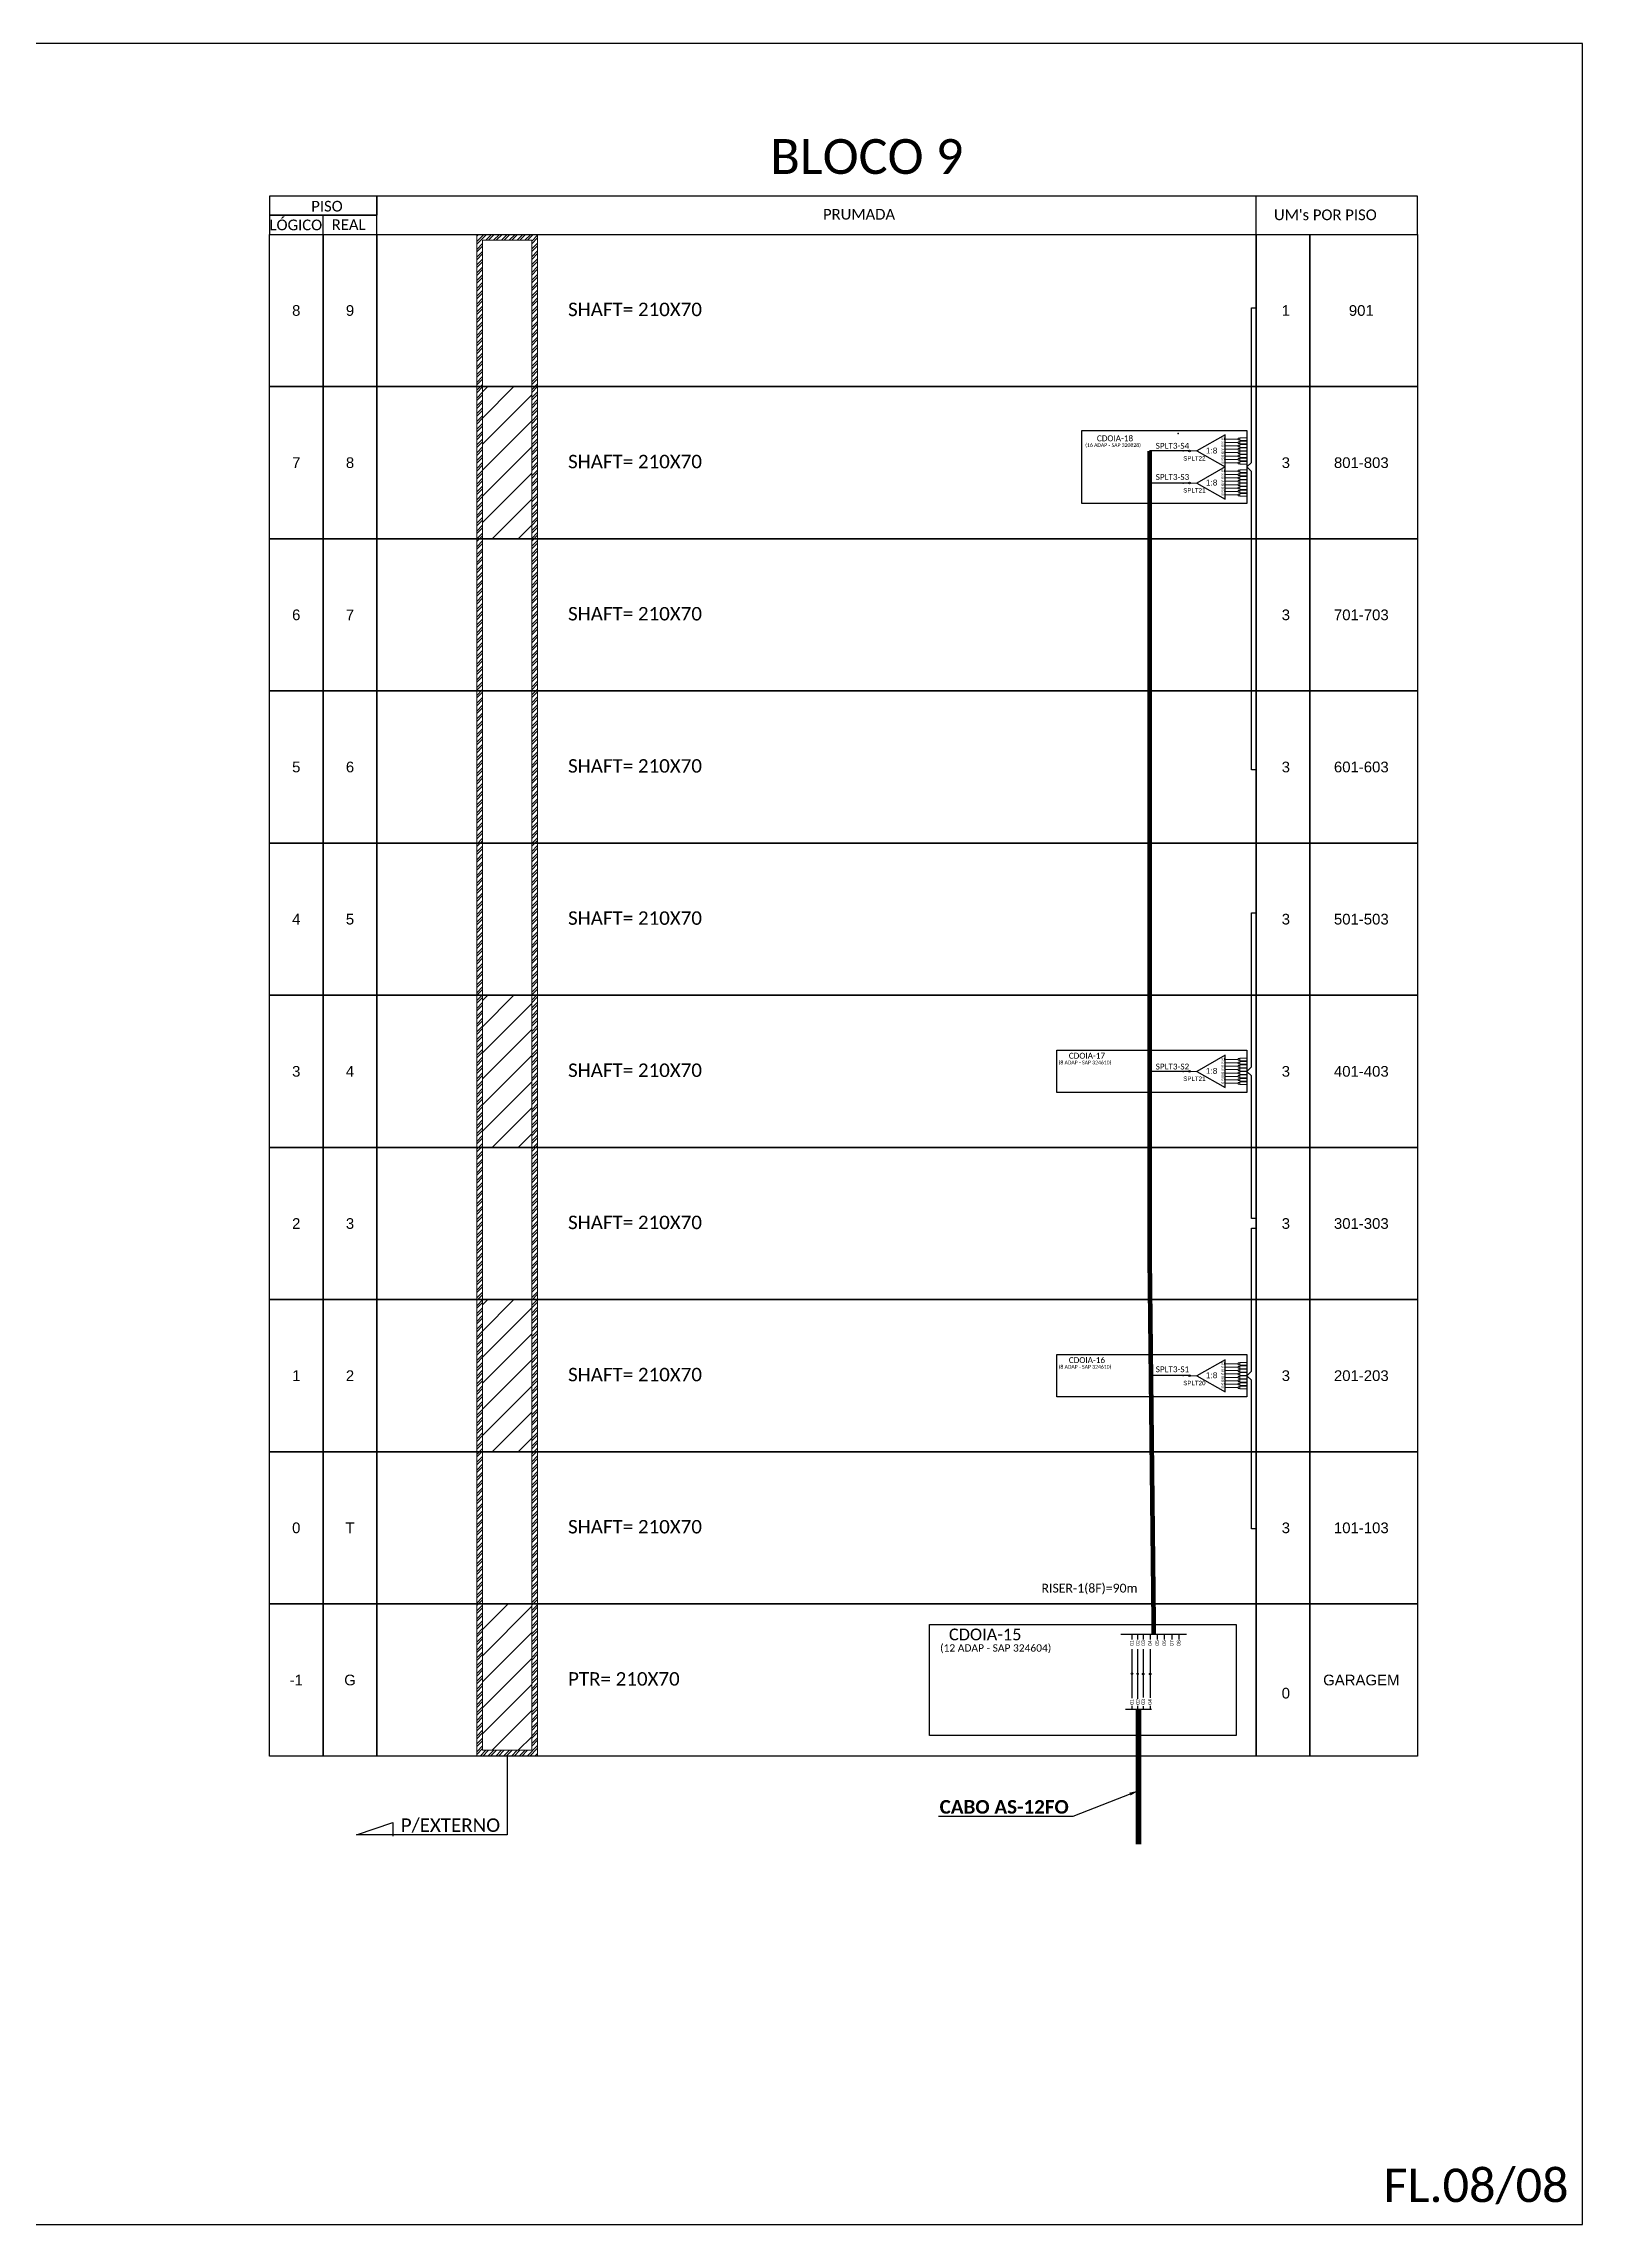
# Model space of a CAD drawing. Header units: inches. Extents: x 10034 to 13570, y 6729 to 9325.
# Drawn here: x 13151 to 13570, y 6729 to 7323 of the extents above; entities that cross this region are included whole.
import ezdxf
from ezdxf.enums import TextEntityAlignment as Align

# ---------------------------------------------------------------- set-up
doc = ezdxf.new("R2010")
doc.units = ezdxf.units.IN
doc.header["$MEASUREMENT"] = 0
doc.layers.add('Uifilar numeracao sangria', color=7, linetype='Continuous')
doc.styles.add('ARIAL', font='arial.ttf')
doc.styles.add('WMF-Calibri0', font='CALIBRI.TTF')
doc.styles.add('WMF-Calibri1', font='CALIBRIB.TTF')
doc.linetypes.add('RESERVA', pattern='A,0.5,-0.15,["RESERVA",Standard,S=0.18,R=0,X=0,Y=-0.1],-1.3', length=1.95)
doc.dimstyles.new('ISO-25', dxfattribs={"dimtxt": 2.5, "dimasz": 2.5, "dimexe": 1.25, "dimexo": 0.625, "dimtad": 1, "dimtxsty": 'Standard', "dimcen": 2.5, "dimadec": 0, "dimazin": 0, "dimtfac": 1, "dimtmove": 0, "dimatfit": 3, "dimfxl": 0, "dimarcsym": 0})

# ---------------------------------------------------------------- blocks, each defined once
blk = doc.blocks.new('A$C415C251F')
at = {"color": 3}
blk.add_point((0, 0), dxfattribs=at)
blk = doc.blocks.new('LEG_CDOIA8_C-SPLT_DIR')
at = {"color": 3}
blk.add_blockref('A$C415C251F', (0, 0), dxfattribs=at)
at = {"color": 1, "style": 'WMF-Calibri0', "flags": 4}
blk.add_attdef('CDO', (-26.84, -2.61), '', height=2, dxfattribs=at)
blk.add_attdef('MODELO', text='', height=1.5, dxfattribs=at).set_placement((-22.23, -4.54), align=Align.CENTER)
at = {"style": 'ARIAL', "flags": 4}
blk.add_attdef('SPLITAGEM', text='', height=1.5, dxfattribs=at).set_placement((-18.36, -12.59), align=Align.CENTER)
blk = doc.blocks.new('SPLT_1-8_SC-APC')
at = {"color": 1}
blk.add_lwpolyline([(-7.37, -2.1), (-17.04, -7.55), (-7.37, -13), (-7.37, -2.1)], dxfattribs=at)
at = {"color": 3, "lineweight": 0}
for points in [[(-2.99, -3.51), (-7.37, -3.51)], [(-7.37, -4.66), (-2.99, -4.66)], [(-7.37, -5.82), (-2.99, -5.82)], [(-7.37, -6.97), (-2.99, -6.97)], [(-2.41, -3.02), (-2.41, -4)], [(-2.41, -3.02), (0, -3.02)], [(-2.41, -4), (0, -4)], [(-2.41, -4.17), (-2.41, -5.16)], [(-2.41, -4.17), (0, -4.17)], [(-2.41, -5.16), (0, -5.16)], [(-2.41, -5.32), (-2.41, -6.31)], [(-2.41, -5.32), (0, -5.32)], [(-2.41, -6.31), (0, -6.31)], [(-2.41, -6.48), (-2.41, -7.46)], [(-2.41, -6.48), (0, -6.48)], [(-7.37, -8.12), (-2.99, -8.12)], [(-7.37, -9.28), (-2.99, -9.28)], [(-7.37, -10.43), (-2.99, -10.43)], [(-7.37, -11.58), (-2.99, -11.58)], [(-2.41, -7.46), (0, -7.46)], [(-2.41, -7.63), (-2.41, -8.62)], [(-2.41, -7.63), (0, -7.63)], [(-2.41, -8.62), (0, -8.62)], [(-2.41, -8.78), (-2.41, -9.77)], [(-2.41, -8.78), (0, -8.78)], [(-2.41, -9.77), (0, -9.77)], [(-2.41, -9.94), (-2.41, -10.92)], [(-2.41, -9.94), (0, -9.94)], [(-2.41, -10.92), (0, -10.92)], [(-2.41, -11.09), (-2.41, -12.08)], [(-2.41, -11.09), (0, -11.09)], [(-2.41, -12.08), (0, -12.08)]]:
    blk.add_lwpolyline(points, dxfattribs=at)
for points in [[(-2.99, -3.22), (-2.41, -3.22), (-2.41, -3.8), (-2.99, -3.8)], [(-2.99, -4.38), (-2.41, -4.38), (-2.41, -4.95), (-2.99, -4.95)], [(-2.99, -5.53), (-2.41, -5.53), (-2.41, -6.1), (-2.99, -6.1)], [(-2.99, -6.68), (-2.41, -6.68), (-2.41, -7.26), (-2.99, -7.26)], [(-2.99, -7.84), (-2.41, -7.84), (-2.41, -8.41), (-2.99, -8.41)], [(-2.99, -8.99), (-2.41, -8.99), (-2.41, -9.56), (-2.99, -9.56)], [(-2.99, -10.14), (-2.41, -10.14), (-2.41, -10.72), (-2.99, -10.72)], [(-2.99, -11.3), (-2.41, -11.3), (-2.41, -11.87), (-2.99, -11.87)]]:
    blk.add_lwpolyline(points, close=True, dxfattribs=at)
at = {"color": 1, "lineweight": 0}
blk.add_lwpolyline([(-17.04, -7.55), (-19.26, -7.55)], dxfattribs=at)
at = {"color": 1, "style": 'ARIAL'}
for s, height, p in [('1:8', 2, (-13.91, -8.4)), ('S1', 0.75, (-8.74, -3.78)), ('S2', 0.75, (-8.74, -4.97)), ('S3', 0.75, (-8.74, -6.18)), ('S4', 0.75, (-8.74, -7.36)), ('S5', 0.75, (-8.74, -8.57)), ('S6', 0.75, (-8.74, -9.69)), ('S7', 0.75, (-8.74, -10.78)), ('S8', 0.75, (-8.74, -11.9))]:
    blk.add_text(s, height=height, dxfattribs=at).set_placement(p)
blk = doc.blocks.new('SPLITTER_')
blk.add_point((0, 0))
at = {"style": 'ARIAL', "flags": 4}
blk.add_attdef('SPLT', (0, -3.26), '', height=1.5, dxfattribs=at)

msp = doc.modelspace()

# ---------------------------------------------------------------- hatches: boundary and pattern name
h = msp.add_hatch()
h.set_pattern_fill('ANSI32', color=3, scale=0.158226)
h.set_pattern_definition([(45, (1181.7211, 10563.94), (-1.06568318, 1.06568318), []), (45, (1182.4316, 10563.94), (-1.06568318, 1.06568318), [])])
h.paths.add_polyline_path([(13269.15, 7271.23), (13285.76, 7271.23), (13285.76, 6856.76), (13269.15, 6856.76)])
h.paths.add_polyline_path([(13270.73, 7269.65), (13284.18, 7269.65), (13284.18, 6858.34), (13270.73, 6858.34)], flags=16)
h = msp.add_hatch()
h.set_pattern_fill('ANSI31', color=1, scale=1.582261)
h.set_pattern_definition([(45, (-3377.8096, -5200.123), (-3.5522773, 3.5522773), [])])
h.paths.add_polyline_path([(13284.18, 7229.78), (13270.73, 7229.78), (13270.73, 7188.34), (13284.18, 7188.34)])
h = msp.add_hatch(color=3)
h.dxf.hatch_style = 1
edge = h.paths.add_edge_path()
edge.add_arc((13463.38, 7212.24), 0.205, 0, 360)
h = msp.add_hatch(color=3)
h.dxf.hatch_style = 1
edge = h.paths.add_edge_path()
edge.add_arc((13463.38, 7212.24), 0.205, 0, 360)
h = msp.add_hatch(color=3)
h.dxf.hatch_style = 1
edge = h.paths.add_edge_path()
edge.add_arc((13463.38, 7203.52), 0.205, 0, 360)
h = msp.add_hatch(color=3)
h.dxf.hatch_style = 1
edge = h.paths.add_edge_path()
edge.add_arc((13463.38, 7203.52), 0.205, 0, 360)
h = msp.add_hatch()
h.set_pattern_fill('ANSI31', color=1, scale=1.582261)
h.set_pattern_definition([(45, (-3377.8096, -5365.912), (-3.5522773, 3.5522773), [])])
h.paths.add_polyline_path([(13284.18, 7063.99), (13270.73, 7063.99), (13270.73, 7022.55), (13284.18, 7022.55)])
h = msp.add_hatch(color=3)
h.dxf.hatch_style = 1
edge = h.paths.add_edge_path()
edge.add_arc((13463.38, 7043.27), 0.205, 0, 360)
h = msp.add_hatch()
h.set_pattern_fill('ANSI31', color=1, scale=1.582261)
h.set_pattern_definition([(45, (-3377.8096, -5448.807), (-3.5522773, 3.5522773), [])])
h.paths.add_polyline_path([(13284.18, 6981.1), (13270.73, 6981.1), (13270.73, 6939.65), (13284.18, 6939.65)])
h = msp.add_hatch(color=3)
h.dxf.hatch_style = 1
edge = h.paths.add_edge_path()
edge.add_arc((13463.38, 6960.38), 0.205, 0, 360)
h = msp.add_hatch()
h.set_pattern_fill('ANSI31', color=1, scale=1.582261)
h.set_pattern_definition([(45, (-3377.8096, -5530.119), (-3.5522773, 3.5522773), [])])
h.paths.add_polyline_path([(13284.18, 6898.21), (13270.73, 6898.21), (13270.73, 6858.34), (13284.18, 6858.34)])
h = msp.add_hatch(color=3)
h.dxf.hatch_style = 1
edge = h.paths.add_edge_path()
edge.add_arc((13447.69, 6879.2), 0.205, 0, 360)
h = msp.add_hatch(color=3)
h.dxf.hatch_style = 1
edge = h.paths.add_edge_path()
edge.add_arc((13449.22, 6879.14), 0.205, 0, 360)
h = msp.add_hatch(color=3)
h.dxf.hatch_style = 1
edge = h.paths.add_edge_path()
edge.add_arc((13450.75, 6879.12), 0.205, 0, 360)
h = msp.add_hatch(color=3)
h.dxf.hatch_style = 1
edge = h.paths.add_edge_path()
edge.add_arc((13452.66, 6879.13), 0.205, 0, 360)

# ---------------------------------------------------------------- linework, layer by layer
for points in [[(12731.87, 6729.2), (13570.43, 6729.2), (13570.43, 7323.2), (12731.87, 7323.2), (12731.87, 6729.2)], [(13241.96, 7271.23), (13525.51, 7271.23), (13525.51, 7281.64), (13241.96, 7281.64), (13241.96, 7281.64), (13241.96, 7276.44)], [(13481.54, 7271.23), (13481.54, 7281.64)], [(13227.31, 7271.23), (13227.31, 7276.44)]]:
    msp.add_lwpolyline(points)
for points in [[(13212.67, 7276.44), (13241.96, 7276.44), (13241.96, 7281.64), (13212.67, 7281.64)], [(13212.67, 7271.23), (13241.96, 7271.23), (13241.96, 7276.44), (13212.67, 7276.44)]]:
    msp.add_lwpolyline(points, close=True)
at = {"color": 0}
for points in [[(13212.67, 7271.23), (13227.31, 7271.23), (13227.31, 7229.78), (13212.67, 7229.78)], [(13227.31, 7271.23), (13241.96, 7271.23), (13241.96, 7229.78), (13227.31, 7229.78)], [(13241.96, 7271.23), (13481.56, 7271.23), (13481.56, 7229.78), (13241.96, 7229.78)], [(13481.56, 7271.23), (13496.21, 7271.23), (13496.21, 7229.78), (13481.56, 7229.78)], [(13496.21, 7271.23), (13525.51, 7271.23), (13525.51, 7229.78), (13496.21, 7229.78)], [(13212.67, 7229.78), (13227.31, 7229.78), (13227.31, 7188.34), (13212.67, 7188.34)], [(13227.31, 7229.78), (13241.96, 7229.78), (13241.96, 7188.34), (13227.31, 7188.34)], [(13241.96, 7229.78), (13481.56, 7229.78), (13481.56, 7188.34), (13241.96, 7188.34)], [(13481.56, 7229.78), (13496.21, 7229.78), (13496.21, 7188.34), (13481.56, 7188.34)], [(13496.21, 7229.78), (13525.51, 7229.78), (13525.51, 7188.34), (13496.21, 7188.34)], [(13212.67, 7188.34), (13227.31, 7188.34), (13227.31, 7146.89), (13212.67, 7146.89)], [(13227.31, 7188.34), (13241.96, 7188.34), (13241.96, 7146.89), (13227.31, 7146.89)], [(13241.96, 7188.34), (13481.56, 7188.34), (13481.56, 7146.89), (13241.96, 7146.89)], [(13481.56, 7188.34), (13496.21, 7188.34), (13496.21, 7146.89), (13481.56, 7146.89)], [(13496.21, 7188.34), (13525.51, 7188.34), (13525.51, 7146.89), (13496.21, 7146.89)], [(13212.67, 7146.89), (13227.31, 7146.89), (13227.31, 7105.44), (13212.67, 7105.44)], [(13227.31, 7146.89), (13241.96, 7146.89), (13241.96, 7105.44), (13227.31, 7105.44)], [(13241.96, 7146.89), (13481.56, 7146.89), (13481.56, 7105.44), (13241.96, 7105.44)], [(13481.56, 7146.89), (13496.21, 7146.89), (13496.21, 7105.44), (13481.56, 7105.44)], [(13496.21, 7146.89), (13525.51, 7146.89), (13525.51, 7105.44), (13496.21, 7105.44)], [(13212.67, 7105.44), (13227.31, 7105.44), (13227.31, 7063.99), (13212.67, 7063.99)], [(13227.31, 7105.44), (13241.96, 7105.44), (13241.96, 7063.99), (13227.31, 7063.99)], [(13241.96, 7105.44), (13481.56, 7105.44), (13481.56, 7063.99), (13241.96, 7063.99)], [(13481.56, 7105.44), (13496.21, 7105.44), (13496.21, 7063.99), (13481.56, 7063.99)], [(13496.21, 7105.44), (13525.51, 7105.44), (13525.51, 7063.99), (13496.21, 7063.99)], [(13212.67, 7063.99), (13227.31, 7063.99), (13227.31, 7022.55), (13212.67, 7022.55)], [(13227.31, 7063.99), (13241.96, 7063.99), (13241.96, 7022.55), (13227.31, 7022.55)], [(13241.96, 7063.99), (13481.56, 7063.99), (13481.56, 7022.55), (13241.96, 7022.55)], [(13481.56, 7063.99), (13496.21, 7063.99), (13496.21, 7022.55), (13481.56, 7022.55)], [(13496.21, 7063.99), (13525.51, 7063.99), (13525.51, 7022.55), (13496.21, 7022.55)], [(13212.67, 7022.55), (13227.31, 7022.55), (13227.31, 6981.1), (13212.67, 6981.1)], [(13227.31, 7022.55), (13241.96, 7022.55), (13241.96, 6981.1), (13227.31, 6981.1)], [(13241.96, 7022.55), (13481.56, 7022.55), (13481.56, 6981.1), (13241.96, 6981.1)], [(13481.56, 7022.55), (13496.21, 7022.55), (13496.21, 6981.1), (13481.56, 6981.1)], [(13496.21, 7022.55), (13525.51, 7022.55), (13525.51, 6981.1), (13496.21, 6981.1)], [(13212.67, 6981.1), (13227.31, 6981.1), (13227.31, 6939.65), (13212.67, 6939.65)], [(13227.31, 6981.1), (13241.96, 6981.1), (13241.96, 6939.65), (13227.31, 6939.65)], [(13241.96, 6981.1), (13481.56, 6981.1), (13481.56, 6939.65), (13241.96, 6939.65)], [(13481.56, 6981.1), (13496.21, 6981.1), (13496.21, 6939.65), (13481.56, 6939.65)], [(13496.21, 6981.1), (13525.51, 6981.1), (13525.51, 6939.65), (13496.21, 6939.65)], [(13212.67, 6939.65), (13227.31, 6939.65), (13227.31, 6898.21), (13212.67, 6898.21)], [(13227.31, 6939.65), (13241.96, 6939.65), (13241.96, 6898.21), (13227.31, 6898.21)], [(13241.96, 6939.65), (13481.56, 6939.65), (13481.56, 6898.21), (13241.96, 6898.21)], [(13481.56, 6939.65), (13496.21, 6939.65), (13496.21, 6898.21), (13481.56, 6898.21)], [(13496.21, 6939.65), (13525.51, 6939.65), (13525.51, 6898.21), (13496.21, 6898.21)], [(13212.67, 6898.21), (13227.31, 6898.21), (13227.31, 6856.76), (13212.67, 6856.76)], [(13227.31, 6898.21), (13241.96, 6898.21), (13241.96, 6856.76), (13227.31, 6856.76)], [(13241.96, 6898.21), (13481.56, 6898.21), (13481.56, 6856.76), (13241.96, 6856.76)], [(13481.56, 6898.21), (13496.21, 6898.21), (13496.21, 6856.76), (13481.56, 6856.76)], [(13496.21, 6898.21), (13525.51, 6898.21), (13525.51, 6856.76), (13496.21, 6856.76)]]:
    msp.add_lwpolyline(points, close=True, dxfattribs=at)
at = {"color": 2, "lineweight": 0}
for points in [[(13269.15, 7271.23), (13285.76, 7271.23), (13285.76, 6856.76), (13269.15, 6856.76)], [(13270.73, 7269.65), (13284.18, 7269.65), (13284.18, 6858.34), (13270.73, 6858.34)]]:
    msp.add_lwpolyline(points, close=True, dxfattribs=at)
at = {"color": 3}
for points in [[(13481.56, 7125.35), (13480.24, 7125.35), (13480.24, 7206.68), (13478.99, 7207.88), (13480.24, 7209.09), (13480.24, 7209.09), (13480.24, 7251.27), (13481.56, 7251.27)], [(13481.56, 7003.15), (13480.24, 7003.15), (13480.24, 7042.06), (13478.99, 7043.27), (13480.24, 7044.47), (13480.24, 7044.47), (13480.24, 7086.4), (13481.56, 7086.4)], [(13481.56, 6918.66), (13480.24, 6918.65), (13480.24, 6959.17), (13478.99, 6960.37), (13480.24, 6961.58), (13480.24, 6961.58), (13480.24, 7000.59), (13481.56, 7000.59)], [(13447.69, 6879.2), (13447.69, 6872.5)], [(13447.69, 6870.44), (13447.69, 6869.54)]]:
    msp.add_lwpolyline(points, dxfattribs=at)
at = {"color": 1}
for points in [[(13434.04, 7217.86), (13478.99, 7217.86), (13478.99, 7197.91), (13434.04, 7197.91)], [(13427.23, 7049), (13478.99, 7049), (13478.99, 7037.54), (13427.23, 7037.54)], [(13427.23, 6966.1), (13478.99, 6966.1), (13478.99, 6954.65), (13427.23, 6954.65)], [(13392.54, 6892.61), (13476.07, 6892.61), (13476.07, 6862.36), (13392.54, 6862.36)]]:
    msp.add_lwpolyline(points, close=True, dxfattribs=at)
at = {"color": 5, "const_width": 1.27}
msp.add_lwpolyline([(13452.49, 7212.24), (13452.49, 6995.5), (13453.65, 6889.99)], dxfattribs=at)
at = {"color": 0}
for points in [[(13463.17, 7212.24), (13452.49, 7212.24)], [(13463.17, 7203.52), (13452.49, 7203.52)], [(13463.17, 7043.27), (13452.49, 7043.27)], [(13463.17, 6960.38), (13452.49, 6960.38)], [(13450.75, 6879.12), (13450.75, 6872.69)], [(13450.75, 6870.36), (13450.75, 6869.54)]]:
    msp.add_lwpolyline(points, dxfattribs=at)
at = {"color": 5}
for points in [[(13463.17, 7212.24), (13463.38, 7212.24)], [(13444.7, 6889.99), (13462.59, 6889.99)], [(13447.69, 6889.99), (13447.69, 6888.54)], [(13447.69, 6885.89), (13447.69, 6879.2)], [(13449.22, 6889.99), (13449.22, 6888.54)], [(13449.22, 6885.89), (13449.22, 6879.14)], [(13450.75, 6889.99), (13450.75, 6888.54)], [(13450.75, 6885.89), (13450.75, 6879.12)], [(13452.66, 6889.99), (13452.66, 6888.51)], [(13452.66, 6885.89), (13452.66, 6879.13)]]:
    msp.add_lwpolyline(points, dxfattribs=at)
at = {"color": 251, "linetype": 'RESERVA', "ltscale": 5}
for points in [[(13454.58, 6889.99), (13454.58, 6888.52)], [(13456.5, 6889.99), (13456.5, 6888.51)], [(13458.57, 6889.99), (13458.57, 6888.51)], [(13460.45, 6889.99), (13460.45, 6888.5)]]:
    msp.add_lwpolyline(points, dxfattribs=at)
at = {"color": 2}
for points in [[(13449.22, 6879.14), (13449.22, 6872.39)], [(13449.22, 6870.49), (13449.22, 6869.54)]]:
    msp.add_lwpolyline(points, dxfattribs=at)
at = {"color": 150}
for points in [[(13452.66, 6879.13), (13452.66, 6872.58)], [(13452.66, 6870.47), (13452.66, 6869.48)]]:
    msp.add_lwpolyline(points, dxfattribs=at)
at = {"color": 1}
for points in [[(13449.49, 6869.48), (13445.93, 6869.48)], [(13453.05, 6869.48), (13449.49, 6869.48)]]:
    msp.add_lwpolyline(points, dxfattribs=at)
at = {"color": 1, "const_width": 1.5}
msp.add_lwpolyline([(13449.49, 6869.48), (13449.49, 6832.73)], dxfattribs=at)
at = {"color": 3}
for centre in [(13463.38, 7212.24), (13463.38, 7212.24), (13463.38, 7203.52), (13463.38, 7203.52), (13463.38, 7043.27), (13463.38, 6960.38), (13447.69, 6879.2), (13449.22, 6879.14), (13450.75, 6879.12), (13452.66, 6879.13)]:
    msp.add_circle(centre, 0.205, dxfattribs=at)
at = {"layer": 'Uifilar numeracao sangria', "color": 0, "ltscale": 2}
msp.add_lwpolyline([(13277.45, 6856.76), (13277.45, 6835.3), (13236.43, 6835.3), (13246.34, 6838.7), (13246.32, 6834.95)], dxfattribs=at)

# ---------------------------------------------------------------- block references
at = {"color": 1}
ref = msp.add_blockref('LEG_CDOIA8_C-SPLT_DIR', (13460.33, 7216.98), dxfattribs=dict(at, xscale=0.7999999999992724, yscale=0.7999999999992724, zscale=0.7999999999992724))
ref.add_attrib('CDO', 'CDOIA-18', (13438.14, 7214.89), dxfattribs={"color": 1, "height": 1.6, "style": 'WMF-Calibri0'})
ref.add_attrib('MODELO', '(16 ADAP - SAP 320828)', dxfattribs={"color": 1, "height": 1, "style": 'WMF-Calibri0'}).set_placement((13442.55, 7213.35), align=Align.CENTER)
ref = msp.add_blockref('SPLITTER_', (13461.68, 7212.24), dxfattribs=dict(xscale=0.7999999999992724, yscale=0.7999999999992724, zscale=0.7999999999992724))
ref.add_attrib('SPLT', 'SPLT22', (13461.68, 7209.63), dxfattribs={"height": 1.2, "style": 'ARIAL'})
at = {"color": 3, "xscale": 0.7999999999992724, "yscale": 0.7999999999992724, "zscale": 0.7999999999992724}
for p in [(13478.99, 7218.28), (13478.99, 7209.56), (13478.99, 7049.31), (13478.99, 6966.41)]:
    msp.add_blockref('SPLT_1-8_SC-APC', p, dxfattribs=at)
ref = msp.add_blockref('SPLITTER_', (13461.68, 7203.52), dxfattribs=dict(xscale=0.7999999999992724, yscale=0.7999999999992724, zscale=0.7999999999992724))
ref.add_attrib('SPLT', 'SPLT21', (13461.68, 7200.92), dxfattribs={"height": 1.2, "style": 'ARIAL'})
at = {"color": 1}
ref = msp.add_blockref('LEG_CDOIA8_C-SPLT_DIR', (13452.69, 7048.81), dxfattribs=dict(at, xscale=0.7999999999992724, yscale=0.7999999999992724, zscale=0.7999999999992724))
ref.add_attrib('CDO', 'CDOIA-17', (13430.49, 7046.72), dxfattribs={"color": 1, "height": 1.6, "style": 'WMF-Calibri0'})
ref.add_attrib('MODELO', '(8 ADAP - SAP 324610)', dxfattribs={"color": 1, "height": 1, "style": 'WMF-Calibri0'}).set_placement((13434.9, 7045.18), align=Align.CENTER)
at = {"color": 5}
ref = msp.add_blockref('SPLITTER_', (13461.68, 7043.27), dxfattribs=dict(at, xscale=0.7999999999992724, yscale=0.7999999999992724, zscale=0.7999999999992724))
ref.add_attrib('SPLT', 'SPLT21', (13461.68, 7040.66), dxfattribs={"height": 1.2, "style": 'ARIAL'})
at = {"color": 1}
ref = msp.add_blockref('LEG_CDOIA8_C-SPLT_DIR', (13452.69, 6965.91), dxfattribs=dict(at, xscale=0.7999999999992724, yscale=0.7999999999992724, zscale=0.7999999999992724))
ref.add_attrib('CDO', 'CDOIA-16', (13430.49, 6963.82), dxfattribs={"color": 1, "height": 1.6, "style": 'WMF-Calibri0'})
ref.add_attrib('MODELO', '(8 ADAP - SAP 324610)', dxfattribs={"color": 1, "height": 1, "style": 'WMF-Calibri0'}).set_placement((13434.9, 6962.28), align=Align.CENTER)
at = {"color": 5}
ref = msp.add_blockref('SPLITTER_', (13461.68, 6960.38), dxfattribs=dict(at, xscale=0.7999999999992724, yscale=0.7999999999992724, zscale=0.7999999999992724))
ref.add_attrib('SPLT', 'SPLT20', (13461.68, 6957.77), dxfattribs={"height": 1.2, "style": 'ARIAL'})

# ---------------------------------------------------------------- texts
at = {"style": 'WMF-Calibri0'}
for s, height, p in [('BLOCO 9', 9.494, (13349.16, 7287.7)), ('     PISO', 2.911, (13218.95, 7277.46)), ('PRUMADA', 2.911, (13363.52, 7275.26)), ("UM's POR PISO", 2.9114, (13486.39, 7275.11)), ('  LÓGICO', 2.911, (13210.66, 7272.36)), ('    REAL', 2.911, (13225.55, 7272.43)), ('SHAFT= 210X70', 3.6661, (13294.05, 7248.97)), ('SHAFT= 210X70', 3.6661, (13294.05, 7207.53)), ('SHAFT= 210X70', 3.6661, (13294.05, 7166.08)), ('SHAFT= 210X70', 3.6661, (13294.05, 7124.63)), ('SHAFT= 210X70', 3.6661, (13294.05, 7083.18)), ('SHAFT= 210X70', 3.6661, (13294.05, 7041.74)), ('SHAFT= 210X70', 3.6661, (13294.05, 7000.29)), ('SHAFT= 210X70', 3.6661, (13294.05, 6958.84)), ('SHAFT= 210X70', 3.6661, (13294.05, 6917.4)), ('PTR= 210X70', 3.6661, (13294.05, 6875.95))]:
    msp.add_text(s, height=height, dxfattribs=at).set_placement(p)
at = {"color": 0, "style": 'ARIAL'}
for s, height, p in [('8', 2.91, (13219.99, 7250.51)), ('9', 2.91, (13234.64, 7250.51)), ('1', 2.91, (13489.63, 7250.51)), ('901', 2.911, (13510.19, 7250.51)), ('7', 2.91, (13219.99, 7209.06)), ('8', 2.91, (13234.64, 7209.06)), ('3', 2.91, (13489.63, 7209.06)), ('801-803', 2.911, (13510.19, 7209.06)), ('6', 2.91, (13219.99, 7167.61)), ('7', 2.91, (13234.64, 7167.61)), ('3', 2.91, (13489.63, 7167.61)), ('701-703', 2.911, (13510.19, 7167.61)), ('5', 2.91, (13219.99, 7126.17)), ('6', 2.91, (13234.64, 7126.17)), ('3', 2.91, (13489.63, 7126.17)), ('601-603', 2.911, (13510.19, 7126.17)), ('4', 2.91, (13219.99, 7084.72)), ('5', 2.91, (13234.64, 7084.72)), ('3', 2.91, (13489.63, 7084.72)), ('501-503', 2.911, (13510.19, 7084.72)), ('3', 2.91, (13219.99, 7043.27)), ('4', 2.91, (13234.64, 7043.27)), ('3', 2.91, (13489.63, 7043.27)), ('401-403', 2.911, (13510.19, 7043.27)), ('2', 2.91, (13219.99, 7001.82)), ('3', 2.91, (13234.64, 7001.82)), ('3', 2.91, (13489.63, 7001.82)), ('301-303', 2.911, (13510.19, 7001.82)), ('1', 2.91, (13219.99, 6960.38)), ('2', 2.91, (13234.64, 6960.38)), ('3', 2.91, (13489.63, 6960.38)), ('201-203', 2.911, (13510.19, 6960.38)), ('0', 2.91, (13219.99, 6918.93)), ('T', 2.91, (13234.64, 6918.93)), ('3', 2.91, (13489.63, 6918.93)), ('101-103', 2.911, (13510.19, 6918.93)), ('-1', 2.911, (13219.99, 6877.48)), ('G', 2.91, (13234.64, 6877.48)), ('GARAGEM', 2.911, (13510.19, 6877.48)), ('0', 2.91, (13489.63, 6873.9))]:
    msp.add_text(s, height=height, dxfattribs=at).set_placement(p, align=Align.MIDDLE_CENTER)
at = {"color": 0, "style": 'WMF-Calibri0'}
for s, height, p in [('SPLT3-S4', 1.6, (13454.16, 7212.85)), ('SPLT3-S3', 1.6, (13454.16, 7204.37)), ('SPLT3-S2', 1.6, (13454.16, 7043.78)), ('SPLT3-S1', 1.6, (13454.16, 6961.32)), ('P/EXTERNO', 3.666, (13248.47, 6836.12))]:
    msp.add_text(s, height=height, dxfattribs=at).set_placement(p)
at = {"color": 5, "style": 'WMF-Calibri0'}
msp.add_text('RISER-1(8F)=90m', height=2.4037, dxfattribs=at).set_placement((13423.06, 6901.3))
at = {"color": 1, "style": 'WMF-Calibri0'}
msp.add_text('CDOIA-15', height=3.2, dxfattribs=at).set_placement((13397.83, 6888.29))
msp.add_text('(12 ADAP - SAP 324604)', height=2, dxfattribs=at).set_placement((13410.57, 6885.21), align=Align.CENTER)
at = {"style": 'ARIAL'}
for s, p in [('01', (13447.68, 6887.55)), ('02', (13449.3, 6887.55)), ('03', (13450.76, 6887.55)), ('04', (13452.6, 6887.55)), ('05', (13454.55, 6887.55)), ('06', (13456.47, 6887.55)), ('07', (13458.54, 6887.55)), ('08', (13460.42, 6887.55)), ('01', (13447.68, 6871.5)), ('02', (13449.3, 6871.5)), ('03', (13450.76, 6871.5)), ('04', (13452.6, 6871.5))]:
    msp.add_text(s, height=0.992, rotation=90, dxfattribs=at).set_placement(p, align=Align.MIDDLE_CENTER)
at = {"color": 1, "ltscale": 8, "style": 'WMF-Calibri1'}
msp.add_text('CABO AS-12FO', height=3.7192, dxfattribs=at).set_placement((13395.3, 6841.07))
at = {"color": 7, "linetype": 'Continuous', "style": 'WMF-Calibri0'}
msp.add_text('FL.08/08', height=9.118, dxfattribs=at).set_placement((13516.26, 6735.27))

# ---------------------------------------------------------------- leaders
at = {"color": 1, "ltscale": 8}
msp.add_leader([(13449.49, 6847.32), (13431.58, 6840.29), (13395, 6840.29)], dimstyle='ISO-25', override={"dimtad": 0}, dxfattribs=at)

doc.saveas('drawing.dxf')
